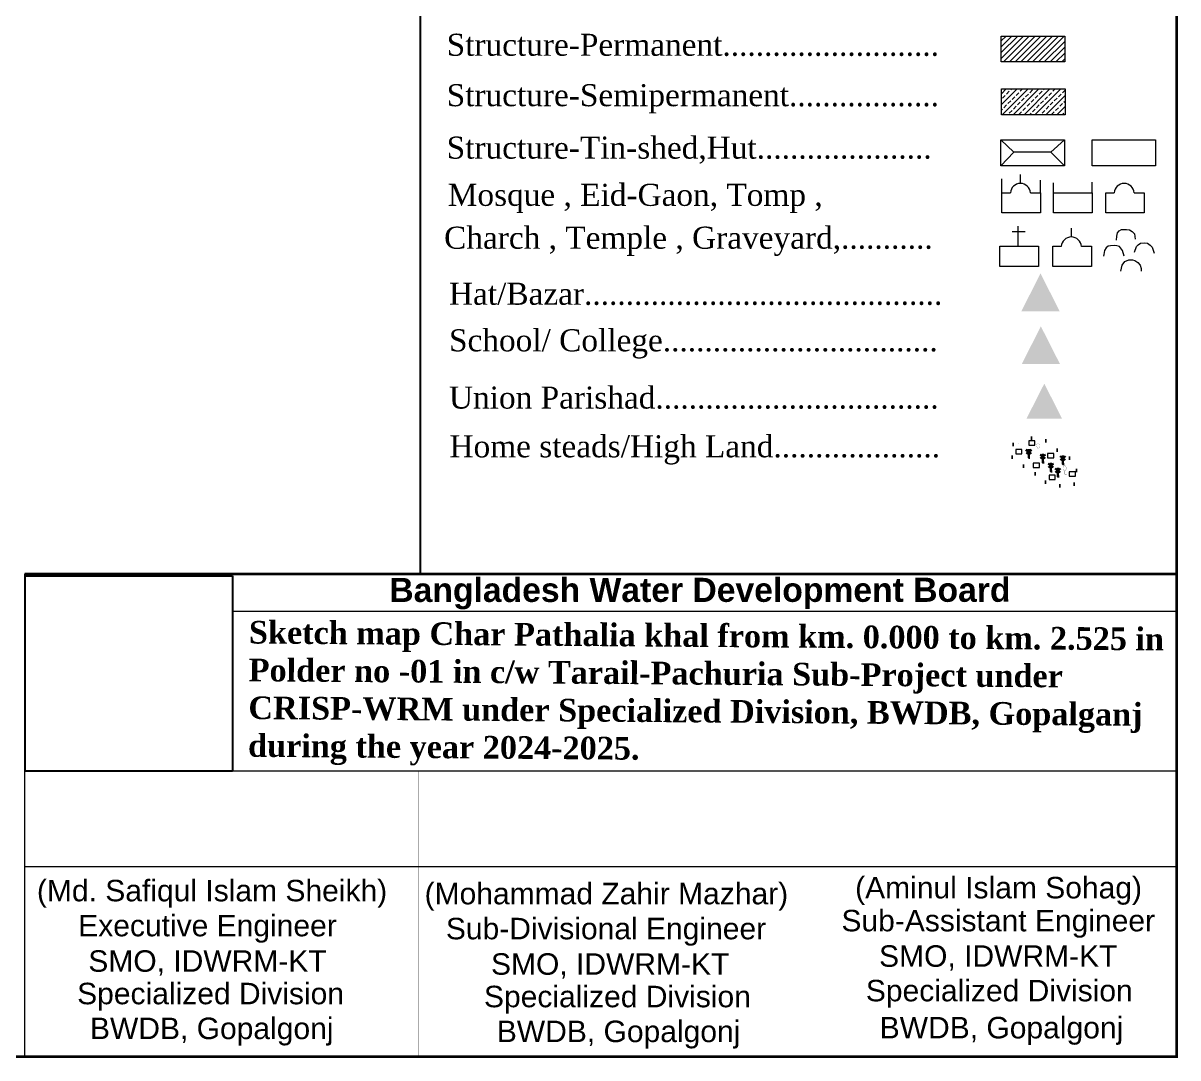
# Model space of a CAD drawing. Header units: millimetres. Extents: x 103 to 26818, y -161884 to -48.
# Drawn here: x 25237 to 26818, y -161884 to -160468 of the extents above; entities that cross this region are included whole.
import ezdxf
from ezdxf.enums import TextEntityAlignment as Align

# ---------------------------------------------------------------- set-up
doc = ezdxf.new("R2010")
doc.units = ezdxf.units.MM
doc.header["$MEASUREMENT"] = 0
doc.linetypes.add('ACAD_ISO02W100', pattern=[15, 12, -3])
doc.linetypes.add('DOT2', pattern=[0.125, 0, -0.125])
for name, color, linetype, lineweight in [('Bazar', 97, 'Continuous', 15), ('Church', 170, 'Continuous', 9), ('Eid-Gah', 170, 'Continuous', 9), ('existing-profile', 5, 'ACAD_ISO02W100', 25), ('FRAM', 7, 'Continuous', 50), ('Graveyard', 40, 'Continuous', 9), ('HOUSE', 144, 'Continuous', 18), ('Mosque', 170, 'Continuous', 9), ('OUTLINE', 7, 'Continuous', 15), ('PL', 7, 'Continuous', 15), ('Temple', 170, 'Continuous', 9), ('Tomb', 170, 'Continuous', 9), ('Union', 7, 'Continuous', 15)]:
    doc.layers.add(name, color=color, linetype=linetype, lineweight=lineweight)
for name, color, linetype in [('boundary', 7, 'Continuous'), ('Home Stead', 151, 'Continuous'), ('TEXT', 5, 'Continuous'), ('Trees', 77, 'Continuous')]:
    doc.layers.add(name, color=color, linetype=linetype)
doc.styles.add('AR', font='arial.ttf', dxfattribs={"height": 450})
doc.styles.add('b', font='times.ttf')
doc.styles.add('sum', font='arialbd.ttf')
picture_1 = doc.add_image_def('image1.png', size_in_pixel=(204, 192))

# ---------------------------------------------------------------- blocks, each defined once
blk = doc.blocks.new('A$C01DB3217')
at = {"layer": 'Trees', "color": 1, "lineweight": 30}
blk.add_lwpolyline([(0, 0.0028), (0, -0.0071), (0.0015, -0.0071)], dxfattribs=at)
for centre, start, end in [((-0.012, -0.0154), 41.2491, 62.6782), ((0.012, -0.0154), 117.3218, 138.7509)]:
    blk.add_arc(centre, 0.0195, start, end, dxfattribs=at)
blk = doc.blocks.new('A$C7FEE66E4')
at = {"layer": 'Trees', "linetype": 'Continuous', "const_width": 0.000142}
blk.add_lwpolyline([(0, 0, 0.606435), (0, 0.0049, 0.606435)], format="xyb", close=True, dxfattribs=at)
at = {"layer": 'Trees', "linetype": 'Continuous', "const_width": 0.000252}
for points in [[(0, 0), (0, -0.0029)], [(0, -0.0029), (0.0017, -0.0029)]]:
    blk.add_lwpolyline(points, dxfattribs=at)

msp = doc.modelspace()

# ---------------------------------------------------------------- hatches: boundary and pattern name
at = {"layer": 'Bazar'}
for color, points in [(256, [(26629.5, -160810.7), (26603.3, -160862.4), (26655.7, -160862.4)]), (5, [(26630, -160883.1), (26603.8, -160934.8), (26656.2, -160934.8)])]:
    msp.add_hatch(color=color, dxfattribs=at).paths.add_polyline_path(points)
at = {"layer": 'HOUSE'}
h = msp.add_hatch(dxfattribs=at)
h.set_pattern_fill('ANSI31', color=256, scale=45.043359, style=0)
h.set_pattern_definition([(45, (-5186837.961, -18279889.667), (-3.9813080889, 3.9813080889), [])])
h.paths.add_polyline_path([(26662.7, -160521.2), (26662.7, -160485.9), (26575.7, -160485.9), (26575.7, -160521.2)])
h = msp.add_hatch(dxfattribs=at)
h.set_pattern_fill('ANSI33', color=256, scale=42.228149)
h.set_pattern_definition([(45, (-5251155.284, -18659578.209), (-7.4649526666, 7.4649526666), []), (45, (-5251147.819, -18659578.209), (-7.4649526666, 7.4649526666), [5.278518652, -2.639259326])])
h.paths.add_polyline_path([(26663.1, -160558.2), (26576.1, -160558.2), (26576.1, -160593.5), (26663.1, -160593.5)])
at = {"layer": 'Union'}
msp.add_hatch(color=0, dxfattribs=at).paths.add_polyline_path([(26634.7, -160961.5), (26610.2, -161009.7), (26659.1, -161009.7)])

# ---------------------------------------------------------------- linework, layer by layer
at = {"layer": 'boundary', "color": 0}
for points, const_width in [([(22791.5, -159014), (26815.7, -159014), (26815.7, -161882.6), (22791.5, -161882.6), (22791.5, -159014)], 3.67), ([(25780.4, -161222), (25780.4, -159014)], 2.67)]:
    msp.add_lwpolyline(points, dxfattribs=dict(at, const_width=const_width))
at = {"layer": 'Church', "linetype": 'Continuous'}
for points in [[(26608.4, -160753.9), (26590.7, -160753.9)], [(26608.4, -160753.9), (26590.7, -160753.9)], [(26599, -160773.6), (26599, -160746.1)], [(26599, -160773.6), (26599, -160746.1)]]:
    msp.add_lwpolyline(points, dxfattribs=at)
msp.add_lwpolyline([(26573.9, -160801), (26573.9, -160773.6), (26626.7, -160773.6), (26626.7, -160801), (26605.2, -160801), (26605.2, -160801), (26605.2, -160801), (26605.2, -160801), (26573.9, -160801)], close=True, dxfattribs=at)
msp.add_lwpolyline([(26573.9, -160801), (26573.9, -160773.6), (26626.7, -160773.6), (26626.7, -160801), (26605.2, -160801), (26605.2, -160801), (26605.2, -160801), (26605.2, -160801), (26573.9, -160801)], close=True, dxfattribs=at)
at = {"layer": 'Eid-Gah', "linetype": 'Continuous'}
for p, q in [((26647.4, -160700.3), (26647.4, -160686.6)), ((26647.4, -160700.3), (26647.4, -160686.6)), ((26700.2, -160700.3), (26700.2, -160685.7)), ((26700.2, -160700.3), (26700.2, -160685.7))]:
    msp.add_line(p, q, dxfattribs=at)
msp.add_lwpolyline([(26647.4, -160727.7), (26647.4, -160700.3), (26700.2, -160700.3), (26700.2, -160727.7), (26670.9, -160727.7), (26670.9, -160727.7), (26670.9, -160727.7), (26670.9, -160727.7), (26647.4, -160727.7)], close=True, dxfattribs=at)
msp.add_lwpolyline([(26647.4, -160727.7), (26647.4, -160700.3), (26700.2, -160700.3), (26700.2, -160727.7), (26670.9, -160727.7), (26670.9, -160727.7), (26670.9, -160727.7), (26670.9, -160727.7), (26647.4, -160727.7)], close=True, dxfattribs=at)
at = {"layer": 'FRAM', "linetype": 'Continuous', "const_width": 3.52}
msp.add_lwpolyline([(25239, -161222), (26815.7, -161222), (26815.7, -161222)], dxfattribs=at)
at = {"layer": 'Graveyard'}
for points in [[(26733.3, -160765.2), (26734.2, -160759.8), (26735.1, -160755), (26737.2, -160752.2), (26740.5, -160750.7), (26747.2, -160750.4), (26751.4, -160751), (26755, -160753.2), (26758, -160756.5), (26758.6, -160760.1), (26758.9, -160764)], [(26733.3, -160765.2), (26734.2, -160759.8), (26735.1, -160755), (26737.2, -160752.2), (26740.5, -160750.7), (26747.2, -160750.4), (26751.4, -160751), (26755, -160753.2), (26758, -160756.5), (26758.6, -160760.1), (26758.9, -160764)], [(26744.2, -160786.9), (26741.7, -160779.1), (26737.8, -160773.9), (26733.9, -160772.7), (26730.3, -160772.4), (26725.1, -160772.7), (26722.1, -160773.6), (26719.4, -160775.7), (26717.3, -160779.1), (26716.4, -160784.8), (26715.8, -160786.9)], [(26744.2, -160786.9), (26741.7, -160779.1), (26737.8, -160773.9), (26733.9, -160772.7), (26730.3, -160772.4), (26725.1, -160772.7), (26722.1, -160773.6), (26719.4, -160775.7), (26717.3, -160779.1), (26716.4, -160784.8), (26715.8, -160786.9)], [(26758, -160781.5), (26760.7, -160773.9), (26763.2, -160771.5), (26766.2, -160769.4), (26771.3, -160768.8), (26775.8, -160769.1), (26779.7, -160771.8), (26782.2, -160774.8), (26784.3, -160780), (26785.2, -160783)], [(26758, -160781.5), (26760.7, -160773.9), (26763.2, -160771.5), (26766.2, -160769.4), (26771.3, -160768.8), (26775.8, -160769.1), (26779.7, -160771.8), (26782.2, -160774.8), (26784.3, -160780), (26785.2, -160783)], [(26739.3, -160807.7), (26741.4, -160799.5), (26744.8, -160794.4), (26750.5, -160792), (26755.6, -160792.3), (26758.6, -160792.9), (26762.9, -160795.6), (26765.9, -160799.2), (26767.1, -160803.8), (26767.1, -160807.4)], [(26739.3, -160807.7), (26741.4, -160799.5), (26744.8, -160794.4), (26750.5, -160792), (26755.6, -160792.3), (26758.6, -160792.9), (26762.9, -160795.6), (26765.9, -160799.2), (26767.1, -160803.8), (26767.1, -160807.4)]]:
    msp.add_lwpolyline(points, dxfattribs=at)
at = {"layer": 'Home Stead', "color": 7, "linetype": 'DOT2', "lineweight": 50, "ltscale": 159.474072, "flags": 128}
msp.add_lwpolyline([(26592.1, -161045), (26586.1, -161054.2), (26592.8, -161065.4), (26601.9, -161071.1), (26609.5, -161077.3), (26616.1, -161084.1), (26623.2, -161085.4), (26627.6, -161085.6), (26633.9, -161095.5), (26644.1, -161099.6), (26660.8, -161101.9), (26676.1, -161098.9), (26680.4, -161085.7), (26675.1, -161069.8), (26667.8, -161061.9), (26656.5, -161055.6), (26636.4, -161039.6), (26611.8, -161035.5), (26602.4, -161041.9), (26592.1, -161045)], dxfattribs=at)
at = {"layer": 'HOUSE'}
for points in [[(26575.7, -160485.9), (26662.7, -160485.9), (26662.7, -160521.2), (26575.7, -160521.2)], [(26575.7, -160485.9), (26662.7, -160485.9), (26662.7, -160521.2), (26575.7, -160521.2)], [(26576.1, -160558.2), (26663.1, -160558.2), (26663.1, -160593.5), (26576.1, -160593.5)], [(26576.1, -160558.2), (26663.1, -160558.2), (26663.1, -160593.5), (26576.1, -160593.5)]]:
    msp.add_lwpolyline(points, close=True, dxfattribs=at)
at = {"layer": 'HOUSE', "linetype": 'Continuous'}
for points in [[(26575.4, -160628), (26662.5, -160628), (26662.5, -160663.3), (26575.4, -160663.3)], [(26575.4, -160628), (26662.5, -160628), (26662.5, -160663.3), (26575.4, -160663.3)], [(26700, -160628), (26787.1, -160628), (26787.1, -160663.3), (26700, -160663.3)], [(26700, -160628), (26787.1, -160628), (26787.1, -160663.3), (26700, -160663.3)]]:
    msp.add_lwpolyline(points, close=True, dxfattribs=at)
for points in [[(26662.5, -160628), (26643.8, -160644.8), (26592.9, -160644.8), (26575.4, -160628)], [(26662.5, -160628), (26643.8, -160644.8), (26592.9, -160644.8), (26575.4, -160628)], [(26592.9, -160644.8), (26575.4, -160663.3)], [(26592.9, -160644.8), (26575.4, -160663.3)], [(26643.8, -160644.8), (26662.5, -160663.3)], [(26643.8, -160644.8), (26662.5, -160663.3)]]:
    msp.add_lwpolyline(points, dxfattribs=at)
at = {"layer": 'HOUSE'}
for points in [[(26613.3, -161045.8), (26621.8, -161045.8), (26621.8, -161039.9), (26613.3, -161039.9), (26613.3, -161045.8)], [(26595.7, -161057.8), (26604.1, -161057.8), (26604.1, -161051.9), (26595.7, -161051.9), (26595.7, -161057.8)], [(26639.2, -161063), (26647.6, -161063), (26647.6, -161057), (26639.2, -161057), (26639.2, -161063)], [(26619.4, -161076.5), (26627.9, -161076.5), (26627.9, -161070.6), (26619.4, -161070.6), (26619.4, -161076.5)], [(26641.2, -161092.9), (26649.7, -161092.9), (26649.7, -161086.9), (26641.2, -161086.9), (26641.2, -161092.9)], [(26668.7, -161088.1), (26677.2, -161088.1), (26677.2, -161082.1), (26668.7, -161082.1), (26668.7, -161088.1)]]:
    msp.add_lwpolyline(points, dxfattribs=at)
at = {"layer": 'Mosque', "linetype": 'Continuous'}
for p, q in [((26602, -160687.5), (26602, -160675.5)), ((26602, -160687.5), (26602, -160675.5)), ((26576.7, -160700.3), (26576.7, -160681.4)), ((26576.7, -160700.3), (26576.7, -160681.4)), ((26629.5, -160700.3), (26629.5, -160682.9)), ((26629.5, -160700.3), (26629.5, -160682.9))]:
    msp.add_line(p, q, dxfattribs=at)
for points in [[(26615.7, -160700.3), (26629.5, -160700.3), (26629.5, -160727.7), (26608.1, -160727.7), (26608.1, -160727.7), (26600.3, -160727.7), (26600.3, -160727.7), (26576.7, -160727.7), (26576.7, -160700.3), (26588.2, -160700.3)], [(26615.7, -160700.3), (26629.5, -160700.3), (26629.5, -160727.7), (26600.3, -160727.7), (26600.3, -160727.7), (26600.3, -160727.7), (26600.3, -160727.7), (26576.7, -160727.7), (26576.7, -160700.3), (26588.2, -160700.3)]]:
    msp.add_lwpolyline(points, dxfattribs=at)
msp.add_arc((26602, -160701.3), 13.8, 3.9267, 176.0733, dxfattribs=at)
msp.add_arc((26602, -160701.3), 13.8, 3.9267, 176.0733, dxfattribs=at)
at = {"layer": 'PL'}
for p, q in [((25238.9, -161222), (25238.9, -161882.6)), ((26815.7, -161222), (26815.7, -161882.6)), ((26815.7, -161273.6), (25523.6, -161273.6)), ((26816.7, -161491.8), (25239.9, -161491.8)), ((26815.7, -161623), (25239, -161623))]:
    msp.add_line(p, q, dxfattribs=at)
at = {"layer": 'PL', "const_width": 0.395}
for points in [[(25778.6, -161491.8), (25778.6, -161882.3)], [(26305.3, -161491.8), (26305.3, -161882.6)]]:
    msp.add_lwpolyline(points, dxfattribs=at)
at = {"layer": 'Temple', "linetype": 'Continuous'}
msp.add_line((26671.7, -160760.8), (26671.7, -160748.8), dxfattribs=at)
msp.add_line((26671.7, -160760.8), (26671.7, -160748.8), dxfattribs=at)
msp.add_lwpolyline([(26685.4, -160773.6), (26699.2, -160773.6), (26699.2, -160801), (26670, -160801), (26670, -160801), (26670, -160801), (26670, -160801), (26646.4, -160801), (26646.4, -160773.6), (26658, -160773.6)], dxfattribs=at)
msp.add_lwpolyline([(26685.4, -160773.6), (26699.2, -160773.6), (26699.2, -160801), (26670, -160801), (26670, -160801), (26670, -160801), (26670, -160801), (26646.4, -160801), (26646.4, -160773.6), (26658, -160773.6)], dxfattribs=at)
msp.add_arc((26671.7, -160774.6), 13.8, 3.9267, 176.0733, dxfattribs=at)
msp.add_arc((26671.7, -160774.6), 13.8, 3.9267, 176.0733, dxfattribs=at)
at = {"layer": 'Tomb', "linetype": 'Continuous'}
msp.add_lwpolyline([(26757.7, -160700.3), (26771.6, -160700.3), (26771.6, -160727.7), (26742.4, -160727.7), (26742.4, -160727.7), (26742.4, -160727.7), (26742.4, -160727.7), (26718.8, -160727.7), (26718.8, -160700.3), (26730.3, -160700.3)], dxfattribs=at)
msp.add_arc((26744, -160701.3), 13.8, 3.9267, 176.0733, dxfattribs=at)
msp.add_arc((26744, -160701.3), 13.8, 3.9267, 176.0733, dxfattribs=at)

# ---------------------------------------------------------------- block references
at = {"layer": 'Trees', "linetype": 'DOT2', "ltscale": 0.2, "xscale": 1521.385178419159, "yscale": 1521.385178419147, "zscale": 1521.385178419153}
for p in [(26626.5, -161050.2), (26662.5, -161080.9)]:
    msp.add_blockref('A$C7FEE66E4', p, dxfattribs=at)
at = {"layer": 'Trees', "ltscale": 0.1, "xscale": 1199.720920994359, "yscale": 1199.72092099435, "zscale": 1199.720920994341}
for p in [(26613.3, -161054.5), (26632.5, -161061.1), (26660.1, -161063.3), (26643.8, -161073.4), (26653.2, -161080.2)]:
    msp.add_blockref('A$C01DB3217', p, dxfattribs=at)

# ---------------------------------------------------------------- texts
at = {"layer": 'FRAM', "linetype": 'Continuous', "lineweight": -3, "style": 'AR'}
for s, p in [('(Md. Safiqul Islam Sheikh)   ', (25512.6, -161670.1)), ('(Mohammad Zahir Mazhar)      ', (26069.5, -161674.2)), ('Executive Engineer     ', (25517.8, -161718)), ('Sub-Divisional Engineer       ', (26074.7, -161722.1)), ('SMO, IDWRM-KT     ', (25517.8, -161766.5)), ('SMO, IDWRM-KT      ', (26074.7, -161770.6)), ('Specialized Division     ', (25522, -161811)), ('Specialized Division     ', (26078.9, -161815.1)), ('BWDB, Gopalgonj     ', (25523.6, -161858.7)), ('BWDB, Gopalgonj     ', (26080.5, -161862.8))]:
    msp.add_text(s, height=29.41, dxfattribs=at).set_placement(p, align=Align.CENTER)
at = {"layer": 'FRAM', "linetype": 'Continuous', "style": 'AR'}
for s, p in [('(Aminul Islam Sohag)     ', (26600.6, -161666.1)), ('Sub-Assistant Engineer      ', (26605.9, -161711.2)), ('SMO, IDWRM-KT      ', (26605.9, -161759.7)), ('Specialized Division     ', (26601.6, -161807)), ('BWDB, Gopalgonj     ', (26604.6, -161857.7))]:
    msp.add_text(s, height=29.41, dxfattribs=at).set_placement(p, align=Align.CENTER)
at = {"layer": 'OUTLINE', "ltscale": 0.1, "style": 'b'}
for s, p in [('Structure-Permanent..........................', (25816.6, -160512.8)), ('Structure-Semipermanent..................', (25816.6, -160581.8)), ('Structure-Tin-shed,Hut.....................', (25816.6, -160653.6)), ('Mosque , Eid-Gaon, Tomp ,', (25818.2, -160718.2)), ('Charch , Temple , Graveyard,........... ', (25813.1, -160776.9)), ('Home steads/High Land....................', (25820.5, -161062.4))]:
    msp.add_text(s, height=30.203, dxfattribs=at).set_placement(p)
at = {"layer": 'OUTLINE', "ltscale": 0.1, "char_height": 30.203, "width": 1409.265, "attachment_point": 1, "style": 'b'}
for s, insert in [('Hat/Bazar...........................................', (25819.8, -160823.4)), ('School/ College.................................', (25819.8, -160887.1)), ('Union Parishad..................................', (25819.8, -160965.5))]:
    msp.add_mtext(s, dxfattribs=dict(at, insert=insert))
at = {"layer": 'TEXT', "color": 7, "style": 'sum'}
msp.add_text('Bangladesh Water Development Board', height=32.994, rotation=0.0165, dxfattribs=at).set_placement((26163.3, -161260.3), align=Align.CENTER)
at = {"layer": 'TEXT', "color": 7, "insert": (25546.1, -161286.2), "char_height": 31, "width": 1261.163, "attachment_point": 1, "rotation": 359.566, "style": 'sum'}
msp.add_mtext('{\\fTimes New Roman|b1|i0|c0|p18;Sketch map Char Pathalia khal from km. 0.000 to km. 2.525 in Polder no -01 in c/w Tarail-Pachuria Sub-Project under CRISP-WRM under Specialized Division, BWDB, Gopalganj during the year 2024-2025. }', dxfattribs=at)

# ---------------------------------------------------------------- pictures from other files: only their frames are drawn
at = {"layer": 'existing-profile', "color": 1, "linetype": 'ByBlock'}
image = msp.add_image(picture_1, insert=(25239.9, -161491.8), size_in_units=(283.7, 267), dxfattribs=at)
image.dxf.flags = 7

doc.saveas('drawing.dxf')
